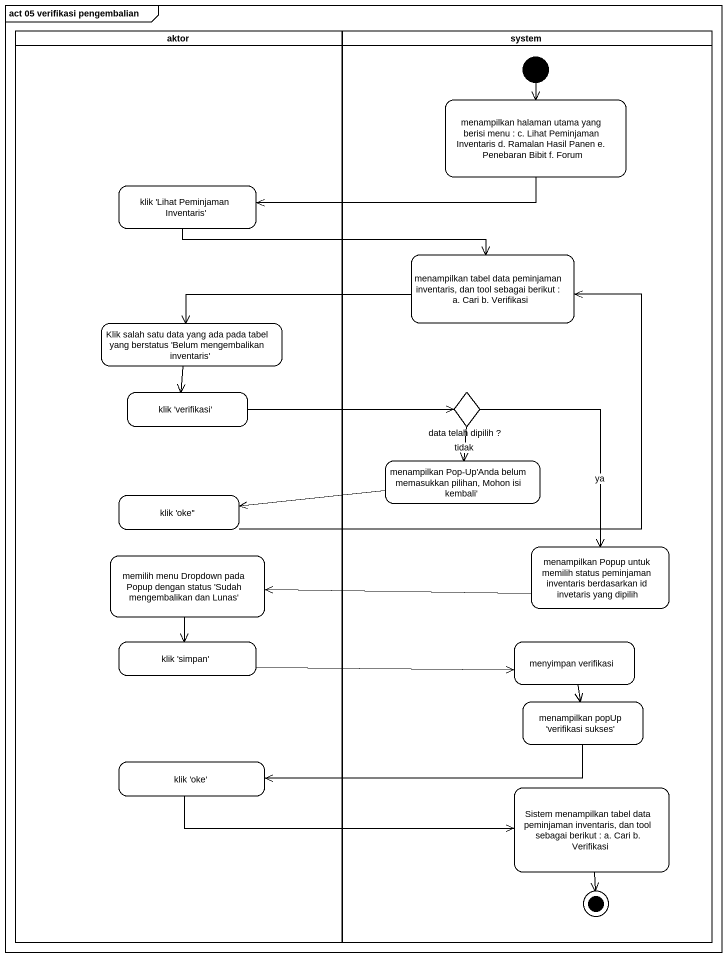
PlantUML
@startuml
mainframe act 05 verifikasi pengembalian
hide empty description
state aktor <<partition>> {
  state "klik 'Lihat Peminjaman Inventaris'" as klik_Lihat_Peminjaman
  state "Klik salah satu data yang ada pada tabel yang berstatus 'Belum mengembalikan inventaris'" as Klik_salah_satu_data_yang
  state "klik 'verifikasi'" as klik_verifikasi
  state "klik 'oke''" as klik_oke
  state "memilih menu Dropdown pada Popup dengan status 'Sudah mengembalikan dan Lunas'" as memilih_menu_Dropdown_pada
  state "klik 'simpan'" as klik_simpan
  state "klik 'oke'" as klik_oke_2
}
state system <<partition>> {
  state "menampilkan halaman utama yang berisi menu : c. Lihat Peminjaman Inventaris d. Ramalan Hasil Panen e. Penebaran Bibit f. Forum" as menampilkan_halaman_utama
  state "menampilkan tabel data peminjaman inventaris, dan tool sebagai berikut : a. Cari b. Verifikasi" as menampilkan_tabel_data
  state "data telah dipilih ?" as data_telah_dipilih <<choice>>
  state "menampilkan Pop-Up'Anda belum memasukkan pilihan, Mohon isi kembali'" as menampilkan_Pop_Up_Anda
  state "menampilkan Popup untuk memilih status peminjaman inventaris berdasarkan id invetaris yang dipilih" as menampilkan_Popup_untuk
  state "menyimpan verifikasi" as menyimpan_verifikasi
  state "menampilkan popUp 'verifikasi sukses'" as menampilkan_popUp
  state "Sistem menampilkan tabel data peminjaman inventaris, dan tool sebagai berikut : a. Cari b. Verifikasi" as Sistem_menampilkan_tabel
  [*] --> menampilkan_halaman_utama
  Sistem_menampilkan_tabel --> [*]
}
menampilkan_halaman_utama -left-> klik_Lihat_Peminjaman
klik_Lihat_Peminjaman -right-> menampilkan_tabel_data
menampilkan_tabel_data -left-> Klik_salah_satu_data_yang
Klik_salah_satu_data_yang --> klik_verifikasi
klik_verifikasi -right-> data_telah_dipilih
data_telah_dipilih --> menampilkan_Pop_Up_Anda : tidak
data_telah_dipilih --> menampilkan_Popup_untuk : ya
menampilkan_Pop_Up_Anda -left-> klik_oke
klik_oke -up-> menampilkan_tabel_data
menampilkan_Popup_untuk -left-> memilih_menu_Dropdown_pada
memilih_menu_Dropdown_pada --> klik_simpan
klik_simpan -right-> menyimpan_verifikasi
menyimpan_verifikasi --> menampilkan_popUp
menampilkan_popUp -left-> klik_oke_2
klik_oke_2 -right-> Sistem_menampilkan_tabel
@enduml
